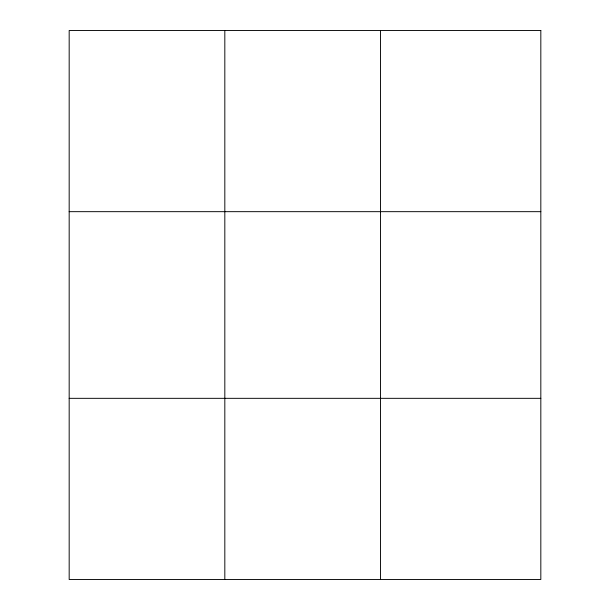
<?xml version="1.0" encoding="UTF-8"?>
<svg xmlns="http://www.w3.org/2000/svg" width="610" height="610" viewBox="0 0 610 610"><rect width="100%" height="100%" fill="white"/><g stroke="black" fill="none" stroke-linecap="round" stroke-linejoin="round"><path stroke-width="0.91" d="M224.823 30.5L224.823 579.5M380.465 30.5L380.465 579.5M69.174 211.67L540.826 211.67M69.174 398.33L540.826 398.33M540.826 30.5L540.826 579.5L69.174 579.5L69.174 30.5L540.826 30.5"/></g></svg>
